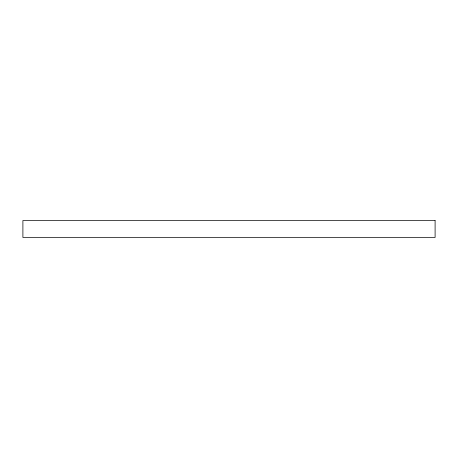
<?xml version="1.0" encoding="UTF-8"?>
<svg xmlns="http://www.w3.org/2000/svg" width="458" height="458" viewBox="0 0 458 458"><rect width="100%" height="100%" fill="white"/><g stroke="black" fill="none" stroke-linecap="round" stroke-linejoin="round"><path stroke-width="0.69" d="M435.1 220.533L22.9 220.533L22.9 237.467L435.1 237.467L435.1 220.533"/></g></svg>
